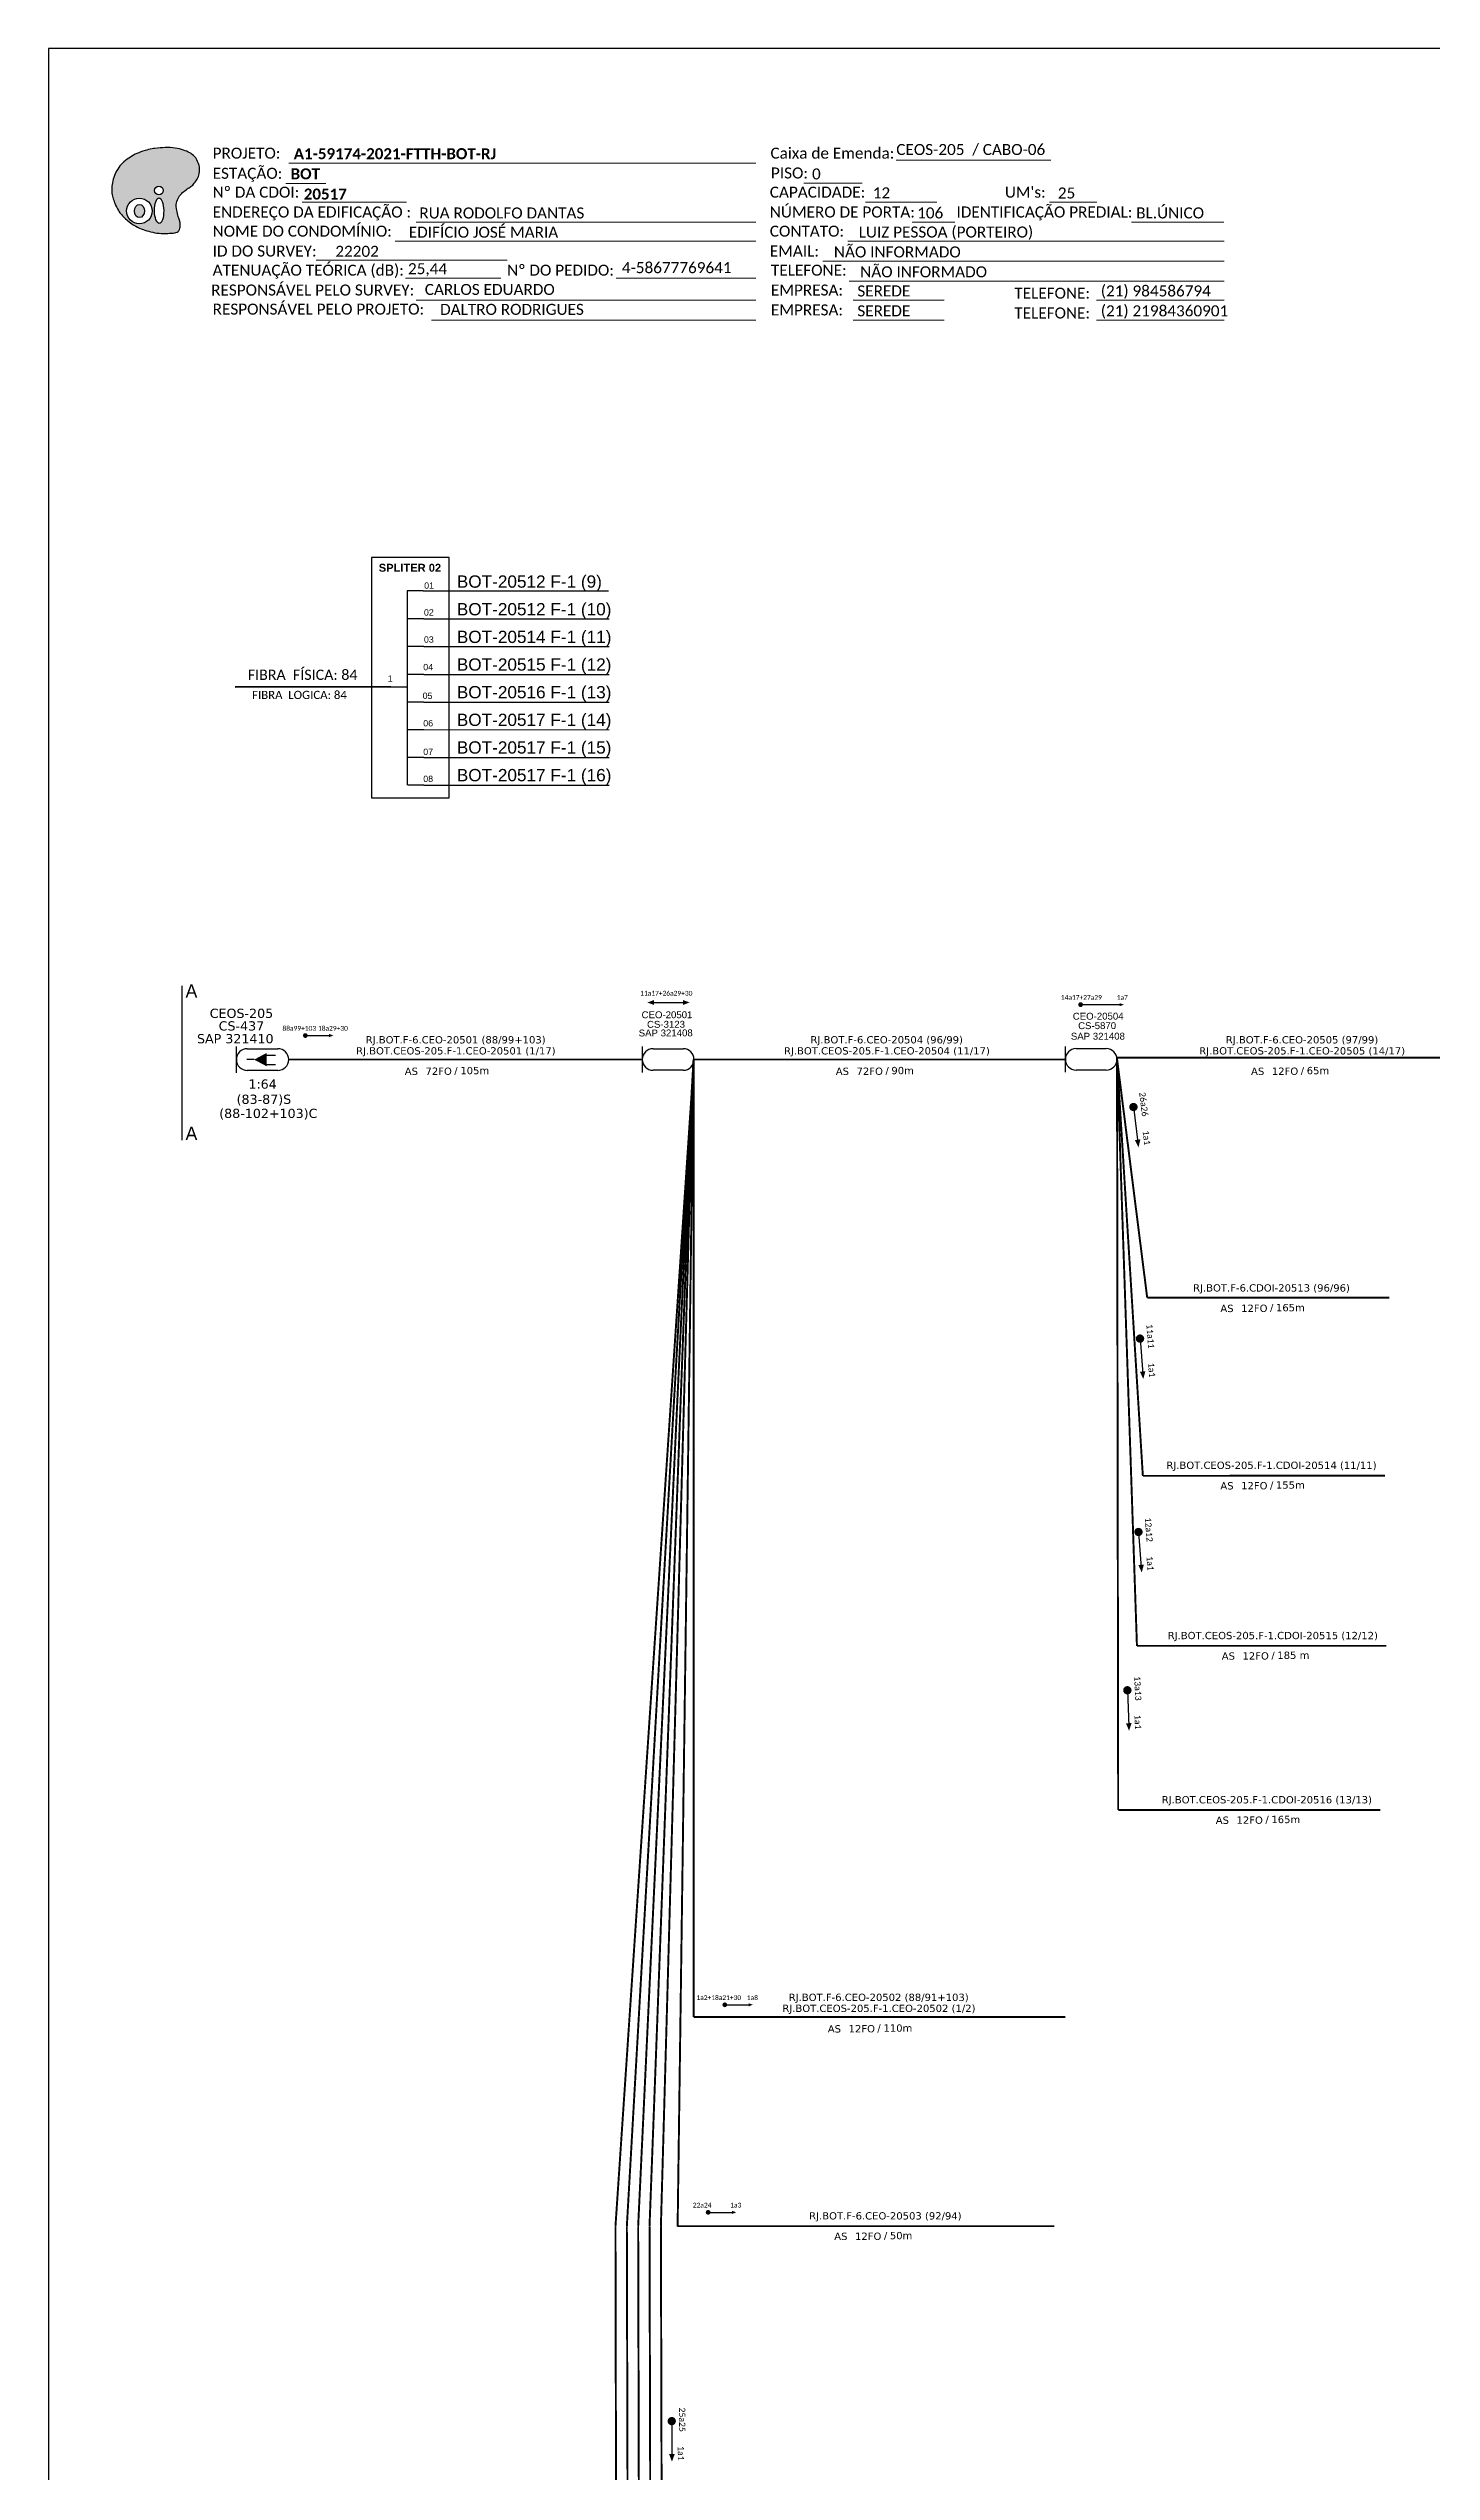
# Model space of a CAD drawing. Header units: metres. Extents: x -1286 to 444, y -500 to 94.
# Drawn here: x -1286.1 to -1061.1, y -300.2 to 94.2 of the extents above; entities that cross this region are included whole.
import ezdxf
from ezdxf.enums import TextEntityAlignment as Align

# ---------------------------------------------------------------- set-up
doc = ezdxf.new("R2010")
doc.units = ezdxf.units.M
for name, color, linetype, lineweight in [("20.0-LEGENDA DOS CDO'S", 1, 'Continuous', 0), ('20.2-CDO_POSTE', 1, 'Continuous', 5), ('40.1-ETIQUETAS', 1, 'Continuous', 20)]:
    doc.layers.add(name, color=color, linetype=linetype, lineweight=lineweight)
for name, color, linetype in [('20.4-CEOS', 1, 'Continuous'), ('CAP a instalar', 1, 'Continuous'), ('SETA', 7, 'Continuous')]:
    doc.layers.add(name, color=color, linetype=linetype)
doc.styles.add('ARIAL', font='arial.ttf')
doc.styles.add('siredit', font='verdana.ttf')
doc.styles.add('WMF-Calibri0', font='calibri.ttf')
doc.styles.add('WMF-Calibri1', font='calibrib.ttf')
doc.linetypes.add('FENCELINE1', pattern='A,0.25,-0.1,[133,ltypeshp.shx,S=0.1,R=0,X=-0.1,Y=0],-0.1,1', length=1.45)

# ---------------------------------------------------------------- blocks, each defined once
blk = doc.blocks.new('OI')
h = blk.add_hatch(color=40)
edge = h.paths.add_edge_path()
edge.add_spline(control_points=[(4.35, -0.67), (3.92, -0.99), (3.26, -1.5), (2.81, -2.59), (2.9, -3.5), (3.06, -4.27), (3.31, -4.85), (3.37, -5.39), (3.4, -5.88), (3.2, -6.4), (2.54, -6.61), (1.65, -6.63), (0.55, -6.67), (-0.56, -6.42), (-1.61, -6.14), (-2.77, -5.61), (-3.92, -4.77), (-4.89, -3.7), (-5.34, -2.65), (-5.6, -1.94), (-5.85, -0.96), (-5.71, 0.47), (-5.1, 2.02), (-4.14, 3.02), (-3.3, 3.61), (-2.37, 4.16), (-1.36, 4.44), (-0.56, 4.7), (0.79, 4.85), (2.24, 4.97), (3.79, 4.57), (4.67, 4.21), (5.44, 3.65), (5.76, 2.99), (6.03, 2.21), (6.01, 1.46), (5.72, 0.64), (5.31, 0.08), (4.88, -0.38), (4.51, -0.55), (4.35, -0.67)], knot_values=[0, 0, 0, 0, 1.60434, 2.417191, 3.427595, 4.282808, 4.776746, 5.304182, 5.888771, 6.258406, 6.858137, 7.79129, 8.986195, 10.124242, 11.187857, 12.242908, 13.953784, 15.414161, 16.515391, 17.349188, 17.675853, 19.552021, 21.515531, 22.568638, 23.63245, 24.621084, 25.782718, 26.745347, 27.142653, 29.870543, 31.004649, 31.921532, 32.709589, 33.801391, 34.042471, 35.192333, 35.971461, 36.628871, 37.254359, 37.836911, 37.836911, 37.836911, 37.836911], degree=3, periodic=0)
h.paths.add_polyline_path([(1.13, -0.87, -1), (-0.04, -0.87, -1)], flags=16)
edge = h.paths.add_edge_path(flags=16)
edge.add_ellipse((0.56, -3.59), major_axis=(-0.02, 1.71), ratio=0.361305, start_angle=0, end_angle=360)
h.paths.add_polyline_path([(-0.36, -3.62, -1), (-3.8, -3.62, -1)], flags=16)
edge = h.paths.add_edge_path(flags=0)
edge.add_ellipse((-2.08, -3.62), major_axis=(0, 0.885), ratio=0.758294, start_angle=0, end_angle=360)
at = {"color": 40}
for centre, radius in [((-2.08, -3.62), 1.72), ((0.54, -0.87), 0.587)]:
    blk.add_circle(centre, radius, dxfattribs=at)
blk.add_ellipse((-2.08, -3.62), major_axis=(0, 0.885), ratio=0.758294, start_param=-3.141592653589792, end_param=3.141592653589792, dxfattribs=at)
blk.add_ellipse((0.56, -3.59), major_axis=(-0.02, 1.71), ratio=0.361305, dxfattribs=at)
at = {"color": 40, "start_tangent": (-0.800898, -0.598801), "end_tangent": (-0.800898, -0.598801)}
blk.add_spline([(4.35, -0.67), (3.2, -1.78), (2.9, -2.54), (2.92, -3.55), (3.12, -4.38), (3.28, -4.85), (3.37, -5.37), (3.35, -5.95), (3.2, -6.29), (2.66, -6.55), (1.73, -6.63), (0.54, -6.62), (-0.58, -6.41), (-1.6, -6.11), (-2.56, -5.67), (-3.95, -4.67), (-4.89, -3.56), (-5.37, -2.56), (-5.64, -1.78), (-5.72, -1.46), (-5.63, 0.42), (-4.84, 2.22), (-4.13, 2.99), (-3.27, 3.62), (-2.4, 4.09), (-1.3, 4.47), (-0.37, 4.72), (0.02, 4.77), (2.75, 4.8), (3.85, 4.53), (4.69, 4.16), (5.31, 3.68), (5.85, 2.73), (5.93, 2.5), (5.94, 1.35), (5.67, 0.62), (5.29, 0.08), (4.84, -0.36), (4.35, -0.67)], degree=3, dxfattribs=at)
blk = doc.blocks.new('ETIQUETA_RS5F')
at = {"layer": '40.1-ETIQUETAS', "color": 0, "style": 'siredit'}
blk.add_text('/', height=1.5, dxfattribs=at).set_placement((1.58, -1.95), align=Align.MIDDLE_RIGHT)
for tag, p in [('ETIQUETA_R_SECUNDARIA', (1.21, 2.1)), ('ETIQUETA_R_PRIMARIA', (1.21, 4.1)), ('F_ATIVAS/F_MORTAS', (1.14, -4.24))]:
    blk.add_attdef(tag, text='', height=1.5, dxfattribs=at).set_placement(p, align=Align.MIDDLE_CENTER)
for tag, p in [('TIPO_CABO', (-6.58, -2.12)), ('CAP_CABO', (0.4, -2.09))]:
    blk.add_attdef(tag, text='', height=1.5, dxfattribs=at).set_placement(p, align=Align.MIDDLE_RIGHT)
blk.add_attdef('METROS', text='', height=1.5, dxfattribs=at).set_placement((2.14, -1.95), align=Align.MIDDLE_LEFT)
for tag, p in [('FUSÃO_1', (0.85, -8.39)), ('FUSÃO_2', (0.85, -10.6)), ('FUSÃO_3', (0.85, -12.93)), ('FUSÃO_4', (0.85, -15.14)), ('FUSÃO_5', (0.85, -17.16))]:
    blk.add_attdef(tag, text='', height=1.5, dxfattribs=at).set_placement(p, align=Align.CENTER)
blk = doc.blocks.new('CDOE-TEXTO PADRÃO')
at = {"layer": "20.0-LEGENDA DOS CDO'S", "color": 0, "style": 'ARIAL'}
for tag, p in [('CDO_N', (0.49, 7.39)), ('CORDOALHA', (0.5, 4.33)), ('SAP', (0.51, 1.67)), ('SPLITER_1', (0.59, -0.91)), ('SPLITER_2', (0.6, -3.55)), ('(XX-XX_F)S', (0.54, -8.29)), ('(XX-XX_L)S', (0.55, -10.83)), ('UMS', (0.55, -13.15))]:
    blk.add_attdef(tag, p, '', height=1.7, rotation=0.11799, dxfattribs=at)
blk.add_attdef('FIBRAS_UTILIZADAS', text='', height=1.7, rotation=0.11799, dxfattribs=at).set_placement((19.77, 7.43), align=Align.CENTER)

msp = doc.modelspace()

# ---------------------------------------------------------------- linework, layer by layer
at = {"color": 7, "linetype": 'Continuous'}
for p, q in [((-1227.69, 5.93), (-1227.69, -25.73)), ((-1225.13, 5.93), (-1227.69, 5.93)), ((-1225, 1.35), (-1227.56, 1.35)), ((-1225, -3.17), (-1227.56, -3.17)), ((-1225, -7.7), (-1227.56, -7.7)), ((-1230.35, -9.69), (-1227.7, -9.69)), ((-1225, -12.2), (-1227.56, -12.2)), ((-1225, -16.69), (-1227.56, -16.69)), ((-1225, -21.2), (-1227.56, -21.2)), ((-1225, -25.71), (-1227.56, -25.71))]:
    msp.add_line(p, q, dxfattribs=at)
at = {"color": 10, "linetype": 'Continuous'}
for p, q in [((-1225.13, 5.93), (-1194.96, 5.92)), ((-1225, 1.35), (-1194.83, 1.34)), ((-1225, -3.16), (-1194.83, -3.17)), ((-1225, -7.69), (-1194.83, -7.7)), ((-1225, -12.19), (-1194.83, -12.2)), ((-1225, -16.68), (-1194.83, -16.69)), ((-1225, -21.19), (-1194.83, -21.2)), ((-1225, -25.71), (-1194.83, -25.72))]:
    msp.add_line(p, q, dxfattribs=at)
at = {"color": 1, "linetype": 'Continuous', "lineweight": 60}
msp.add_line((-1230.35, -9.69), (-1255.71, -9.77), dxfattribs=at)
at = {"color": 5}
msp.add_line((-1264.35, -58.37), (-1264.35, -83.49), dxfattribs=at)
msp.add_lwpolyline([(-1286.07, -499.81), (-445.07, -499.81), (-445.07, 94.19), (-1286.07, 94.19)], close=True)
at = {"color": 7, "lineweight": 0}
for points in [[(-1246.96, 75.52), (-1170.98, 75.52)], [(-1148.15, 76.01), (-1123.01, 76.01)], [(-1247.47, 72.24), (-1240.92, 72.24)], [(-1163.19, 72.28), (-1153.71, 72.28)], [(-1244.81, 69.17), (-1227.84, 69.17)], [(-1153.14, 69.17), (-1141.52, 69.17)], [(-1123.2, 69.17), (-1115.53, 69.17)], [(-1226.24, 65.93), (-1170.98, 65.93)], [(-1145.56, 65.93), (-1138.61, 65.93)], [(-1109.86, 65.93), (-1094.82, 65.93)], [(-1242.49, 59.75), (-1211.44, 59.75)], [(-1229.65, 62.82), (-1170.98, 62.82)], [(-1160.06, 59.58), (-1094.8, 59.58)], [(-1156.02, 62.82), (-1094.8, 62.82)], [(-1227.96, 56.79), (-1212.45, 56.79)], [(-1193.73, 56.79), (-1170.96, 56.79)], [(-1155.78, 56.34), (-1094.8, 56.34)], [(-1226.24, 53.23), (-1170.98, 53.23)], [(-1155.17, 53.23), (-1140.37, 53.23)], [(-1115.57, 53.23), (-1094.8, 53.23)], [(-1223.75, 49.99), (-1170.98, 49.99)], [(-1155.17, 49.99), (-1140.37, 49.99)], [(-1115.57, 49.99), (-1094.8, 49.99)]]:
    msp.add_lwpolyline(points, dxfattribs=at)
at = {"color": 7}
msp.add_lwpolyline([(-1233.5, -27.76), (-1220.9, -27.76), (-1220.9, 11.36), (-1233.5, 11.36)], close=True, dxfattribs=at)
msp.add_lwpolyline([(-1187.55, -61.1), (-1182.83, -61.1)], dxfattribs=at)
for points, const_width in [([(-1118.34, -61.44, 1), (-1117.95, -61.44, 1)], 0.388), ([(-1244.47, -66.47, 1), (-1244.09, -66.47, 1)], 0.388), ([(-1109.59, -77.77, 1), (-1109.5, -78.44, 1)], 0.678), ([(-1109.59, -77.77, 1), (-1109.5, -78.44, 1)], 0.678), ([(-1108.51, -115.46, 1), (-1108.45, -116.14, 1)], 0.678), ([(-1108.51, -115.46, 1), (-1108.45, -116.14, 1)], 0.678), ([(-1108.76, -146.94, 1), (-1108.7, -147.61, 1)], 0.678), ([(-1108.76, -146.94, 1), (-1108.7, -147.61, 1)], 0.678), ([(-1110.55, -172.7, 1), (-1110.53, -173.38, 1)], 0.678), ([(-1110.55, -172.7, 1), (-1110.53, -173.38, 1)], 0.678), ([(-1176.22, -224.24, 1), (-1175.84, -224.24, 1)], 0.388), ([(-1178.93, -258.02, 1), (-1178.55, -258.02, 1)], 0.388), ([(-1184.67, -291.67, 1), (-1184.67, -292.34, 1)], 0.678), ([(-1184.67, -291.67, 1), (-1184.67, -292.34, 1)], 0.678)]:
    msp.add_lwpolyline(points, format="xyb", close=True, dxfattribs=dict(at, const_width=const_width))
at = {"layer": '20.4-CEOS', "color": 7}
for p, q in [((-1253.72, -68.61), (-1248.76, -68.61)), ((-1189.45, -72.48), (-1189.45, -68.27)), ((-1187.71, -68.63), (-1182.8, -68.63)), ((-1120.62, -72.45), (-1120.62, -68.24)), ((-1118.87, -68.6), (-1113.97, -68.6)), ((-1248.76, -72.16), (-1253.72, -72.16)), ((-1182.8, -72.12), (-1187.71, -72.12)), ((-1113.97, -72.09), (-1118.87, -72.09))]:
    msp.add_line(p, q, dxfattribs=at)
for points in [[(-1255.49, -72.52), (-1255.49, -68.25)], [(-1252.61, -70.39), (-1253.81, -70.39)], [(-1250.65, -69.68), (-1249.14, -69.68)], [(-1250.65, -71.16), (-1249.14, -71.16)]]:
    msp.add_lwpolyline(points, dxfattribs=at)
msp.add_lwpolyline([(-1252.61, -70.39, 0, 2.19, 0), (-1250.56, -70.39, 2.19, 2.19, 0)], format="xyseb", dxfattribs=at)
for centre, radius, start, end in [((-1253.72, -70.39), 1.77, 90, 270), ((-1248.76, -70.39), 1.77, 270, 90), ((-1187.71, -70.37), 1.75, 90, 270), ((-1182.8, -70.37), 1.75, 270, 90), ((-1118.87, -70.35), 1.75, 90, 270), ((-1113.97, -70.35), 1.75, 270, 90)]:
    msp.add_arc(centre, radius, start, end, dxfattribs=at)
at = {"layer": 'CAP a instalar', "color": 7, "ltscale": 5.3, "const_width": 0.316}
for points in [[(-1246.98, -70.37), (-1189.45, -70.37)], [(-1193.82, -260.27), (-1181.06, -70.37)], [(-1191.97, -260.27), (-1181.12, -70.37)], [(-1190.13, -260.27), (-1181.12, -70.37)], [(-1188.28, -260.27), (-1181.12, -70.37)], [(-1186.43, -260.27), (-1181.12, -70.37)], [(-1183.71, -260.37), (-1181.12, -70.37)], [(-1181.12, -226.23), (-1181.12, -70.37)], [(-1181.06, -70.37), (-1120.62, -70.37)], [(-1112.24, -70.09), (-1108.02, -138.14)], [(-1107.31, -109.15), (-1112.24, -70.09)], [(-1112.24, -70.09), (-1051.74, -70.09)], [(-1112.22, -70.39), (-1108.98, -165.81)], [(-1112.22, -70.39), (-1112.03, -192.54)], [(-1107.31, -109.15), (-1067.92, -109.15)], [(-1107.31, -109.15), (-1067.92, -109.15)], [(-1108.02, -138.14), (-1068.6, -138.12)], [(-1108.98, -165.81), (-1068.38, -165.81)], [(-1112.03, -192.54), (-1069.36, -192.53)], [(-1181.12, -226.23), (-1120.62, -226.23)], [(-1193.82, -260.27), (-1193.45, -436.95)], [(-1191.97, -260.27), (-1191.59, -408.18)], [(-1190.13, -260.27), (-1189.82, -380.28)], [(-1188.28, -260.27), (-1188.04, -352.43)], [(-1186.43, -260.27), (-1186.26, -324.29)], [(-1183.71, -260.27), (-1122.41, -260.27)]]:
    msp.add_lwpolyline(points, dxfattribs=at)
at = {"layer": 'SETA', "color": 7}
for points in [[(-1118.14, -61.44), (-1111.43, -61.44)], [(-1244.28, -66.47), (-1240.05, -66.47)], [(-1109.54, -78.1), (-1108.82, -83.89)], [(-1109.54, -78.1), (-1108.82, -83.89)], [(-1108.48, -115.8), (-1108.02, -121.61)], [(-1108.48, -115.8), (-1108.02, -121.61)], [(-1108.73, -147.28), (-1108.27, -153.09)], [(-1108.73, -147.28), (-1108.27, -153.09)], [(-1110.54, -173.04), (-1110.3, -178.87)], [(-1110.54, -173.04), (-1110.3, -178.87)], [(-1176.03, -224.24), (-1171.8, -224.24)], [(-1178.74, -258.02), (-1174.51, -258.02)], [(-1184.67, -292.01), (-1184.65, -297.84)], [(-1184.67, -292.01), (-1184.65, -297.84)]]:
    msp.add_lwpolyline(points, dxfattribs=at)
for points in [[(-1187.55, -61.49), (-1188.64, -61.1), (-1187.56, -60.7)], [(-1182.83, -60.7), (-1181.75, -61.09), (-1182.83, -61.49)], [(-1111.81, -61.19), (-1111.09, -61.44), (-1111.8, -61.7)], [(-1240.42, -66.21), (-1239.71, -66.47), (-1240.42, -66.73)], [(-1108.42, -83.37), (-1108.72, -84.66), (-1109.32, -83.48)], [(-1108.42, -83.37), (-1108.72, -84.66), (-1109.32, -83.48)], [(-1107.6, -121.11), (-1107.95, -122.38), (-1108.5, -121.18)], [(-1107.6, -121.11), (-1107.95, -122.38), (-1108.5, -121.18)], [(-1107.85, -152.59), (-1108.2, -153.86), (-1108.75, -152.66)], [(-1107.85, -152.59), (-1108.2, -153.86), (-1108.75, -152.66)], [(-1109.86, -178.38), (-1110.26, -179.64), (-1110.76, -178.42)], [(-1109.86, -178.38), (-1110.26, -179.64), (-1110.76, -178.42)], [(-1172.17, -223.98), (-1171.46, -224.23), (-1172.17, -224.5)], [(-1174.88, -257.76), (-1174.17, -258.02), (-1174.88, -258.28)], [(-1184.19, -297.37), (-1184.63, -298.61), (-1185.09, -297.37)], [(-1184.19, -297.37), (-1184.63, -298.61), (-1185.09, -297.37)]]:
    msp.add_solid(points, dxfattribs=at)

# ---------------------------------------------------------------- block references
at = {"color": 7, "xscale": 1.213923925163967, "yscale": 1.213923925163967, "zscale": 1.213923925163967, "rotation": 0.1532896023949059}
msp.add_blockref('OI', (-1268.76, 72.14), dxfattribs=at)
at = {"layer": '20.2-CDO_POSTE', "color": 7}
ref = msp.add_blockref('CDOE-TEXTO PADRÃO', (-1189.64, -66.96), dxfattribs=dict(at, xscale=0.6592542540524604, yscale=0.6592542540524604, zscale=0.6592542540524604))
ref.add_attrib('CDO_N', 'CEO-20501', (-1189.57, -63.66), dxfattribs={"layer": "20.0-LEGENDA DOS CDO'S", "color": 0, "height": 1.121, "rotation": 0.118, "style": 'ARIAL'})
ref = msp.add_blockref('CDOE-TEXTO PADRÃO', (-1119.5, -67.19), dxfattribs=dict(at, xscale=0.6592542540524604, yscale=0.6592542540524604, zscale=0.6592542540524604))
ref.add_attrib('CDO_N', 'CEO-20504', (-1119.42, -63.89), dxfattribs={"layer": "20.0-LEGENDA DOS CDO'S", "color": 0, "height": 1.121, "rotation": 0.118, "style": 'ARIAL'})
ref = msp.add_blockref('CDOE-TEXTO PADRÃO', (-1190.11, -69.92), dxfattribs=dict(at, xscale=0.6592542540524604, yscale=0.6592542540524604, zscale=0.6592542540524604))
ref.add_attrib('CDO_N', 'SAP 321408', (-1190.04, -66.62), dxfattribs={"layer": "20.0-LEGENDA DOS CDO'S", "color": 0, "height": 1.121, "rotation": 0.118, "style": 'ARIAL'})
ref = msp.add_blockref('CDOE-TEXTO PADRÃO', (-1188.76, -68.51), dxfattribs=dict(at, xscale=0.6592542540524604, yscale=0.6592542540524604, zscale=0.6592542540524604))
ref.add_attrib('CDO_N', 'CS-3123', (-1188.69, -65.21), dxfattribs={"layer": "20.0-LEGENDA DOS CDO'S", "color": 0, "height": 1.121, "rotation": 0.118, "style": 'ARIAL'})
ref = msp.add_blockref('CDOE-TEXTO PADRÃO', (-1119.8, -70.46), dxfattribs=dict(at, xscale=0.6592542540524604, yscale=0.6592542540524604, zscale=0.6592542540524604))
ref.add_attrib('CDO_N', 'SAP 321408', (-1119.73, -67.15), dxfattribs={"layer": "20.0-LEGENDA DOS CDO'S", "color": 0, "height": 1.121, "rotation": 0.118, "style": 'ARIAL'})
ref = msp.add_blockref('CDOE-TEXTO PADRÃO', (-1118.62, -68.74), dxfattribs=dict(at, xscale=0.6592542540524604, yscale=0.6592542540524604, zscale=0.6592542540524604))
ref.add_attrib('CDO_N', 'CS-5870', (-1118.55, -65.43), dxfattribs={"layer": "20.0-LEGENDA DOS CDO'S", "color": 0, "height": 1.121, "rotation": 0.118, "style": 'ARIAL'})
at = {"layer": '40.1-ETIQUETAS', "color": 7}
ref = msp.add_blockref('ETIQUETA_RS5F', (-1150.6, -70.62), dxfattribs=dict(at, xscale=0.7911050923599336, yscale=0.7911050923599336, zscale=0.7911050923599336))
ref.add_attrib('ETIQUETA_R_PRIMARIA', 'RJ.BOT.F-6.CEO-20504 (96/99)', dxfattribs={"color": 0, "height": 1.1867, "style": 'siredit'}).set_placement((-1149.69, -67.16), align=Align.MIDDLE_CENTER)
ref.add_attrib('ETIQUETA_R_SECUNDARIA', 'RJ.BOT.CEOS-205.F-1.CEO-20504 (11/17)', dxfattribs={"color": 0, "height": 1.1867, "style": 'siredit'}).set_placement((-1149.66, -68.96), align=Align.MIDDLE_CENTER)
ref.add_attrib('TIPO_CABO', 'AS', dxfattribs={"color": 0, "height": 1.187, "style": 'siredit'}).set_placement((-1155.83, -72.29), align=Align.MIDDLE_RIGHT)
ref.add_attrib('CAP_CABO', '72FO', dxfattribs={"color": 0, "height": 1.187, "style": 'siredit'}).set_placement((-1150.31, -72.28), align=Align.MIDDLE_RIGHT)
ref.add_attrib('METROS', '90m', dxfattribs={"color": 0, "height": 1.187, "style": 'siredit'}).set_placement((-1148.93, -72.17), align=Align.MIDDLE_LEFT)
ref = msp.add_blockref('ETIQUETA_RS5F', (-1083.03, -70.62), dxfattribs=dict(at, xscale=0.7911050923599336, yscale=0.7911050923599336, zscale=0.7911050923599336))
ref.add_attrib('ETIQUETA_R_PRIMARIA', 'RJ.BOT.F-6.CEO-20505 (97/99)', dxfattribs={"color": 0, "height": 1.1867, "style": 'siredit'}).set_placement((-1082.12, -67.16), align=Align.MIDDLE_CENTER)
ref.add_attrib('ETIQUETA_R_SECUNDARIA', 'RJ.BOT.CEOS-205.F-1.CEO-20505 (14/17)', dxfattribs={"color": 0, "height": 1.1867, "style": 'siredit'}).set_placement((-1082.1, -68.96), align=Align.MIDDLE_CENTER)
ref.add_attrib('TIPO_CABO', 'AS', dxfattribs={"color": 0, "height": 1.187, "style": 'siredit'}).set_placement((-1088.27, -72.29), align=Align.MIDDLE_RIGHT)
ref.add_attrib('CAP_CABO', '12FO', dxfattribs={"color": 0, "height": 1.187, "style": 'siredit'}).set_placement((-1082.74, -72.28), align=Align.MIDDLE_RIGHT)
ref.add_attrib('METROS', '65m', dxfattribs={"color": 0, "height": 1.187, "style": 'siredit'}).set_placement((-1081.36, -72.17), align=Align.MIDDLE_LEFT)
ref = msp.add_blockref('ETIQUETA_RS5F', (-1150.85, -260.25), dxfattribs=dict(at, xscale=0.7911050923599336, yscale=0.7911050923599336, zscale=0.7911050923599336))
ref.add_attrib('ETIQUETA_R_SECUNDARIA', 'RJ.BOT.F-6.CEO-20503 (92/94)', dxfattribs={"color": 0, "height": 1.1867, "style": 'siredit'}).set_placement((-1149.91, -258.59), align=Align.MIDDLE_CENTER)
ref.add_attrib('TIPO_CABO', 'AS', dxfattribs={"color": 0, "height": 1.187, "style": 'siredit'}).set_placement((-1156.08, -261.92), align=Align.MIDDLE_RIGHT)
ref.add_attrib('CAP_CABO', '12FO', dxfattribs={"color": 0, "height": 1.187, "style": 'siredit'}).set_placement((-1150.56, -261.91), align=Align.MIDDLE_RIGHT)
ref.add_attrib('METROS', '50m', dxfattribs={"color": 0, "height": 1.187, "style": 'siredit'}).set_placement((-1149.18, -261.8), align=Align.MIDDLE_LEFT)
at = {"layer": 'CAP a instalar', "color": 7, "linetype": 'FENCELINE1', "ltscale": 5.3}
ref = msp.add_blockref('ETIQUETA_RS5F', (-1088.03, -109.21), dxfattribs=dict(at, xscale=0.7911050923605502, yscale=0.7911050923605502, zscale=0.7911050923605502))
ref.add_attrib('ETIQUETA_R_SECUNDARIA', 'RJ.BOT.F-6.CDOI-20513 (96/96)', dxfattribs={"layer": '40.1-ETIQUETAS', "color": 0, "height": 1.1867, "style": 'siredit'}).set_placement((-1087.09, -107.55), align=Align.MIDDLE_CENTER)
ref.add_attrib('TIPO_CABO', 'AS', dxfattribs={"layer": '40.1-ETIQUETAS', "color": 0, "height": 1.187, "style": 'siredit'}).set_placement((-1093.26, -110.89), align=Align.MIDDLE_RIGHT)
ref.add_attrib('CAP_CABO', '12FO', dxfattribs={"layer": '40.1-ETIQUETAS', "color": 0, "height": 1.187, "style": 'siredit'}).set_placement((-1087.74, -110.87), align=Align.MIDDLE_RIGHT)
ref.add_attrib('METROS', '165m', dxfattribs={"layer": '40.1-ETIQUETAS', "color": 0, "height": 1.187, "style": 'siredit'}).set_placement((-1086.36, -110.76), align=Align.MIDDLE_LEFT)
ref = msp.add_blockref('ETIQUETA_RS5F', (-1088.03, -138.09), dxfattribs=dict(at, xscale=0.791105092354776, yscale=0.791105092354776, zscale=0.791105092354776))
ref.add_attrib('ETIQUETA_R_SECUNDARIA', 'RJ.BOT.CEOS-205.F-1.CDOI-20514 (11/11)', dxfattribs={"layer": '40.1-ETIQUETAS', "color": 0, "height": 1.1867, "style": 'siredit'}).set_placement((-1087.09, -136.42), align=Align.MIDDLE_CENTER)
ref.add_attrib('TIPO_CABO', 'AS', dxfattribs={"layer": '40.1-ETIQUETAS', "color": 0, "height": 1.187, "style": 'siredit'}).set_placement((-1093.26, -139.76), align=Align.MIDDLE_RIGHT)
ref.add_attrib('CAP_CABO', '12FO', dxfattribs={"layer": '40.1-ETIQUETAS', "color": 0, "height": 1.187, "style": 'siredit'}).set_placement((-1087.74, -139.74), align=Align.MIDDLE_RIGHT)
ref.add_attrib('METROS', '155m ', dxfattribs={"layer": '40.1-ETIQUETAS', "color": 0, "height": 1.187, "style": 'siredit'}).set_placement((-1086.36, -139.63), align=Align.MIDDLE_LEFT)
ref = msp.add_blockref('ETIQUETA_RS5F', (-1087.81, -165.8), dxfattribs=dict(at, xscale=0.791105092354776, yscale=0.791105092354776, zscale=0.791105092354776))
ref.add_attrib('ETIQUETA_R_SECUNDARIA', 'RJ.BOT.CEOS-205.F-1.CDOI-20515 (12/12)', dxfattribs={"layer": '40.1-ETIQUETAS', "color": 0, "height": 1.1867, "style": 'siredit'}).set_placement((-1086.87, -164.13), align=Align.MIDDLE_CENTER)
ref.add_attrib('TIPO_CABO', 'AS', dxfattribs={"layer": '40.1-ETIQUETAS', "color": 0, "height": 1.187, "style": 'siredit'}).set_placement((-1093.04, -167.47), align=Align.MIDDLE_RIGHT)
ref.add_attrib('CAP_CABO', '12FO', dxfattribs={"layer": '40.1-ETIQUETAS', "color": 0, "height": 1.187, "style": 'siredit'}).set_placement((-1087.52, -167.45), align=Align.MIDDLE_RIGHT)
ref.add_attrib('METROS', '185 m', dxfattribs={"layer": '40.1-ETIQUETAS', "color": 0, "height": 1.187, "style": 'siredit'}).set_placement((-1086.14, -167.34), align=Align.MIDDLE_LEFT)
ref = msp.add_blockref('ETIQUETA_RS5F', (-1088.78, -192.52), dxfattribs=dict(at, xscale=0.791105092354776, yscale=0.791105092354776, zscale=0.791105092354776))
ref.add_attrib('ETIQUETA_R_SECUNDARIA', 'RJ.BOT.CEOS-205.F-1.CDOI-20516 (13/13)', dxfattribs={"layer": '40.1-ETIQUETAS', "color": 0, "height": 1.1867, "style": 'siredit'}).set_placement((-1087.84, -190.86), align=Align.MIDDLE_CENTER)
ref.add_attrib('TIPO_CABO', 'AS', dxfattribs={"layer": '40.1-ETIQUETAS', "color": 0, "height": 1.187, "style": 'siredit'}).set_placement((-1094.01, -194.19), align=Align.MIDDLE_RIGHT)
ref.add_attrib('CAP_CABO', '12FO', dxfattribs={"layer": '40.1-ETIQUETAS', "color": 0, "height": 1.187, "style": 'siredit'}).set_placement((-1088.49, -194.18), align=Align.MIDDLE_RIGHT)
ref.add_attrib('METROS', '165m ', dxfattribs={"layer": '40.1-ETIQUETAS', "color": 0, "height": 1.187, "style": 'siredit'}).set_placement((-1087.11, -194.07), align=Align.MIDDLE_LEFT)

# ---------------------------------------------------------------- texts
at = {"color": 7, "lineweight": 0, "style": 'WMF-Calibri0'}
for s, height, p in [('PROJETO:', 1.793, (-1259.36, 76.26)), ('ESTAÇÃO:', 1.793, (-1259.36, 72.98)), ('Caixa de Emenda:', 1.7927, (-1168.6, 76.26)), ('Nº DA CDOI:', 1.7927, (-1259.36, 69.91)), ('CAPACIDADE:', 1.7927, (-1168.71, 69.91)), ('PISO:', 1.793, (-1168.53, 73.03)), ("UM's:", 1.793, (-1130.47, 69.91)), ('ENDEREÇO DA EDIFICAÇÃO :', 1.7927, (-1259.36, 66.68)), ('NÚMERO DE PORTA:', 1.7927, (-1168.71, 66.68)), ('IDENTIFICAÇÃO PREDIAL:', 1.7927, (-1138.34, 66.68)), ('NOME DO CONDOMÍNIO:', 1.7927, (-1259.36, 63.56)), ('CONTATO:', 1.793, (-1168.71, 63.56)), ('ATENUAÇÃO TEÓRICA (dB):', 1.7927, (-1259.36, 57.21)), ('ID DO SURVEY:', 1.7927, (-1259.36, 60.33)), ('EMAIL:', 1.793, (-1168.71, 60.33)), ('RESPONSÁVEL PELO SURVEY:', 1.7927, (-1259.6, 53.98)), ('Nº DO PEDIDO:', 1.7927, (-1211.44, 57.21)), ('TELEFONE:', 1.793, (-1168.53, 57.21)), ('EMPRESA:', 1.793, (-1168.53, 53.98)), ('TELEFONE:', 1.793, (-1128.93, 53.47)), ('RESPONSÁVEL PELO PROJETO:', 1.7927, (-1259.36, 50.87)), ('EMPRESA:', 1.793, (-1168.53, 50.74)), ('TELEFONE:', 1.793, (-1128.93, 50.24))]:
    msp.add_text(s, height=height, dxfattribs=at).set_placement(p)
at = {"color": 7}
for s, height, style, p in [('A1-59174-2021-FTTH-BOT-RJ', 1.7927, 'WMF-Calibri1', (-1246.16, 76.17)), ('CEOS-205  / CABO-06', 1.7927, 'WMF-Calibri0', (-1148.13, 76.85)), ('BOT', 1.793, 'WMF-Calibri1', (-1246.68, 72.89)), ('0', 1.79, 'WMF-Calibri0', (-1161.84, 72.88)), ('12', 1.793, 'WMF-Calibri0', (-1151.96, 69.79)), ('25', 1.793, 'WMF-Calibri0', (-1121.85, 69.77)), ('RUA RODOLFO DANTAS', 1.7927, 'WMF-Calibri0', (-1225.73, 66.52)), ('106', 1.793, 'WMF-Calibri0', (-1144.74, 66.53)), ('BL.ÚNICO', 1.793, 'WMF-Calibri0', (-1109.1, 66.53)), ('EDIFÍCIO JOSÉ MARIA', 1.7927, 'WMF-Calibri0', (-1227.45, 63.39)), ('LUIZ PESSOA (PORTEIRO)', 1.7927, 'WMF-Calibri0', (-1154.25, 63.42)), ('22202', 1.793, 'WMF-Calibri0', (-1239.4, 60.28)), ('25,44', 1.793, 'WMF-Calibri0', (-1227.58, 57.45)), ('4-58677769641', 1.7927, 'WMF-Calibri0', (-1192.78, 57.62)), ('NÃO INFORMADO', 1.7927, 'WMF-Calibri0', (-1158.28, 60.18)), ('NÃO INFORMADO', 1.7927, 'WMF-Calibri0', (-1154, 56.94)), ('CARLOS EDUARDO', 1.7927, 'WMF-Calibri0', (-1224.84, 54.07)), ('SEREDE', 1.793, 'WMF-Calibri0', (-1154.47, 53.83)), ('(21) 984586794', 1.7927, 'WMF-Calibri0', (-1114.86, 53.83)), ('DALTRO RODRIGUES', 1.7927, 'WMF-Calibri0', (-1222.35, 50.83)), ('SEREDE', 1.793, 'WMF-Calibri0', (-1154.47, 50.59)), ('(21) 21984360901', 1.7927, 'WMF-Calibri0', (-1114.86, 50.59))]:
    msp.add_text(s, height=height, dxfattribs=dict(at, style=style)).set_placement(p)
at = {"color": 7, "style": 'WMF-Calibri1'}
msp.add_text('20517', height=1.793, dxfattribs=at).set_placement((-1241.03, 69.6), align=Align.CENTER)
at = {"color": 5}
for p in [(-1262.81, -59.23), (-1262.81, -82.41)]:
    msp.add_text('A', height=2.17, dxfattribs=at).set_placement(p, align=Align.MIDDLE_CENTER)
at = {"attachment_point": 5}
for s, insert, char_height, width in [('\\C10;\\fArial|b1|i0|c0|p34;\\H1x;SPLITER 02', (-1227.26, 9.66), 1.2943, 12.5986), ('\\C7;\\fArial|b0|i0|;\\H1.0273588255048;01 ', (-1224.15, 6.76), 1.2943, 2.5957), ('\\C7;\\fArial|b0|i0|;\\H1.0273588255048;02 ', (-1224.18, 2.39), 1.2943, 2.7401), ('\\C7;\\fArial|b0|i0|;\\H1.0273588255048;03 ', (-1224.18, -2.02), 1.2943, 2.5197), ('{\\fCalibri|b0|i0|c0|p34;\\C7;FIBRA  FÍSICA: 84}', (-1244.72, -7.76), 1.6667, 25.1972), ('\\C7;\\fArial|b0|i0|;\\H1.0273588255048;1', (-1230.47, -8.36), 1.2943, 1.282), ('\\C7;\\fArial|b0|i0|;\\H1.0273588255048;04 ', (-1224.29, -6.5), 1.2943, 2.7401), ('{\\fCalibri|b0|i0|c0|p34;\\C7;FIBRA  LOGICA: 84}', (-1245.23, -11.04), 1.3334, 25.1972), ('\\C7;\\fArial|b0|i0|;\\H1.0273588255048;05 ', (-1224.39, -11.18), 1.2943, 3.37), ('\\C7;\\fArial|b0|i0|;\\H1.0273588255048;06 ', (-1224.29, -15.65), 1.2943, 2.7401), ('\\C7;\\fArial|b0|i0|;\\H1.0273588255048;07 ', (-1224.29, -20.29), 1.2943, 2.7401), ('\\C7;\\fArial|b0|i0|;\\H1.0273588255048;08 ', (-1224.29, -24.7), 1.2943, 2.7401)]:
    msp.add_mtext(s, dxfattribs=dict(at, insert=insert, char_height=char_height, width=width))
at = {"insert": (-1219.63, -8.63), "char_height": 2, "width": 42.7514, "attachment_point": 4, "line_spacing_factor": 1.35, "style": 'ARIAL'}
msp.add_mtext('BOT-20512 F-1 (9)\\PBOT-20512 F-1 (10)\\PBOT-20514 F-1 (11)\\PBOT-20515 F-1 (12)\\PBOT-20516 F-1 (13)\\P{\\C1;BOT-20517 F-1 (14)\\PBOT-20517 F-1 (15)\\PBOT-20517 F-1 (16)}', dxfattribs=at)
at = {"color": 7, "attachment_point": 5}
for s, insert, char_height, width, rotation in [('\\C256;\\fCalibri|b0|i0|c0|p34;11a17+26a29+30', (-1185.55, -59.59), 0.7756, 57.2586, 359.9166), ('{\\fCalibri|b0|i0|c0|p34;\\C256;14a17+27a29}', (-1118.02, -60.27), 0.7756, 57.2586, 359.9166), ('{\\fCalibri|b0|i0|c0|p34;\\C256;1a7}', (-1111.36, -60.27), 0.7756, 57.2586, 359.9166), ('\\C256;\\fCalibri|b0|i0|c0|p34;88a99+103', (-1245.26, -65.3), 0.7756, 57.2586, 359.9166), ('\\C256;\\fCalibri|b0|i0|c0|p34;18a29+30', (-1239.79, -65.3), 0.7756, 57.2586, 359.9166), ('{\\fCalibri|b0|i0|c0|p34;\\C7;26a26}', (-1107.88, -77.66), 1.0174, 17.1995, 277.1136), ('{\\fCalibri|b0|i0|c0|p34;\\C7;1a1}', (-1107.42, -83.13), 1.0174, 17.1995, 277.1136), ('{\\fCalibri|b0|i0|c0|p34;\\C7;11a11}', (-1106.8, -115.43), 1.0174, 17.1995, 274.5464), ('{\\fCalibri|b0|i0|c0|p34;\\C7;1a1}', (-1106.59, -120.92), 1.0174, 17.1995, 274.5464), ('{\\fCalibri|b0|i0|c0|p34;\\C7;12a12}', (-1107.05, -146.91), 1.0174, 17.1995, 274.5464), ('{\\fCalibri|b0|i0|c0|p34;\\C7;1a1}', (-1106.84, -152.4), 1.0174, 17.1995, 274.5464), ('{\\fCalibri|b0|i0|c0|p34;\\C7;13a13}', (-1108.84, -172.74), 1.0174, 17.1995, 272.3975), ('{\\fCalibri|b0|i0|c0|p34;\\C7;1a1}', (-1108.84, -178.23), 1.0174, 17.1995, 272.3975), ('\\C256;\\fCalibri|b0|i0|c0|p34;1a2+18a21+30', (-1177.01, -223.07), 0.7756, 57.2586, 359.9166), ('\\C256;\\fCalibri|b0|i0|c0|p34;1a8', (-1171.54, -223.07), 0.7756, 57.2586, 359.9166), ('{\\fCalibri|b0|i0|c0|p34;\\C256;22a24}', (-1179.72, -256.85), 0.7756, 57.2586, 359.9166), ('{\\fCalibri|b0|i0|c0|p34;\\C256;1a3}', (-1174.25, -256.85), 0.7756, 57.2586, 359.9166), ('{\\fCalibri|b0|i0|c0|p34;\\C7;25a25}', (-1182.96, -291.77), 1.0174, 17.1995, 270.2466), ('{\\fCalibri|b0|i0|c0|p34;\\C7;1a1}', (-1183.17, -297.25), 1.0174, 17.1995, 270.2466)]:
    msp.add_mtext(s, dxfattribs=dict(at, insert=insert, char_height=char_height, width=width, rotation=rotation))
at = {"layer": '20.4-CEOS', "color": 7, "style": 'siredit'}
for s, height, p in [('CEOS-205', 1.5, (-1254.67, -62.1)), ('  SAP 321410', 1.5004, (-1256.33, -66.23)), ('CS-437', 1.5, (-1254.67, -64.15)), ('1:64', 1.5, (-1251.24, -73.62)), ('(88-102+103)C', 1.5004, (-1250.3, -78.39)), ('(83-87)S', 1.5, (-1251.02, -76.09))]:
    msp.add_text(s, height=height, dxfattribs=at).set_placement(p, align=Align.TOP_CENTER)
at = {"layer": '40.1-ETIQUETAS', "color": 7, "style": 'siredit'}
for s, p in [('RJ.BOT.F-6.CEO-20501 (88/99+103)', (-1219.82, -67.16)), ('RJ.BOT.CEOS-205.F-1.CEO-20501 (1/17)', (-1219.79, -68.96)), ('RJ.BOT.CEOS-205.F-1.CEO-20502 (1/2)', (-1150.96, -224.81)), ('RJ.BOT.F-6.CEO-20502 (88/91+103)', (-1150.99, -223.02))]:
    msp.add_text(s, height=1.1867, dxfattribs=at).set_placement(p, align=Align.MIDDLE_CENTER)
for s, height, p in [('AS', 1.187, (-1225.96, -72.29)), ('72FO', 1.187, (-1220.44, -72.28)), ('/', 1.19, (-1219.5, -72.17)), ('AS', 1.187, (-1157.13, -228.15)), ('12FO', 1.187, (-1151.6, -228.13)), ('/', 1.19, (-1150.67, -228.02))]:
    msp.add_text(s, height=height, dxfattribs=at).set_placement(p, align=Align.MIDDLE_RIGHT)
for s, p in [('105m', (-1219.06, -72.17)), ('110m', (-1150.22, -228.02))]:
    msp.add_text(s, height=1.187, dxfattribs=at).set_placement(p, align=Align.MIDDLE_LEFT)

doc.saveas('drawing.dxf')
